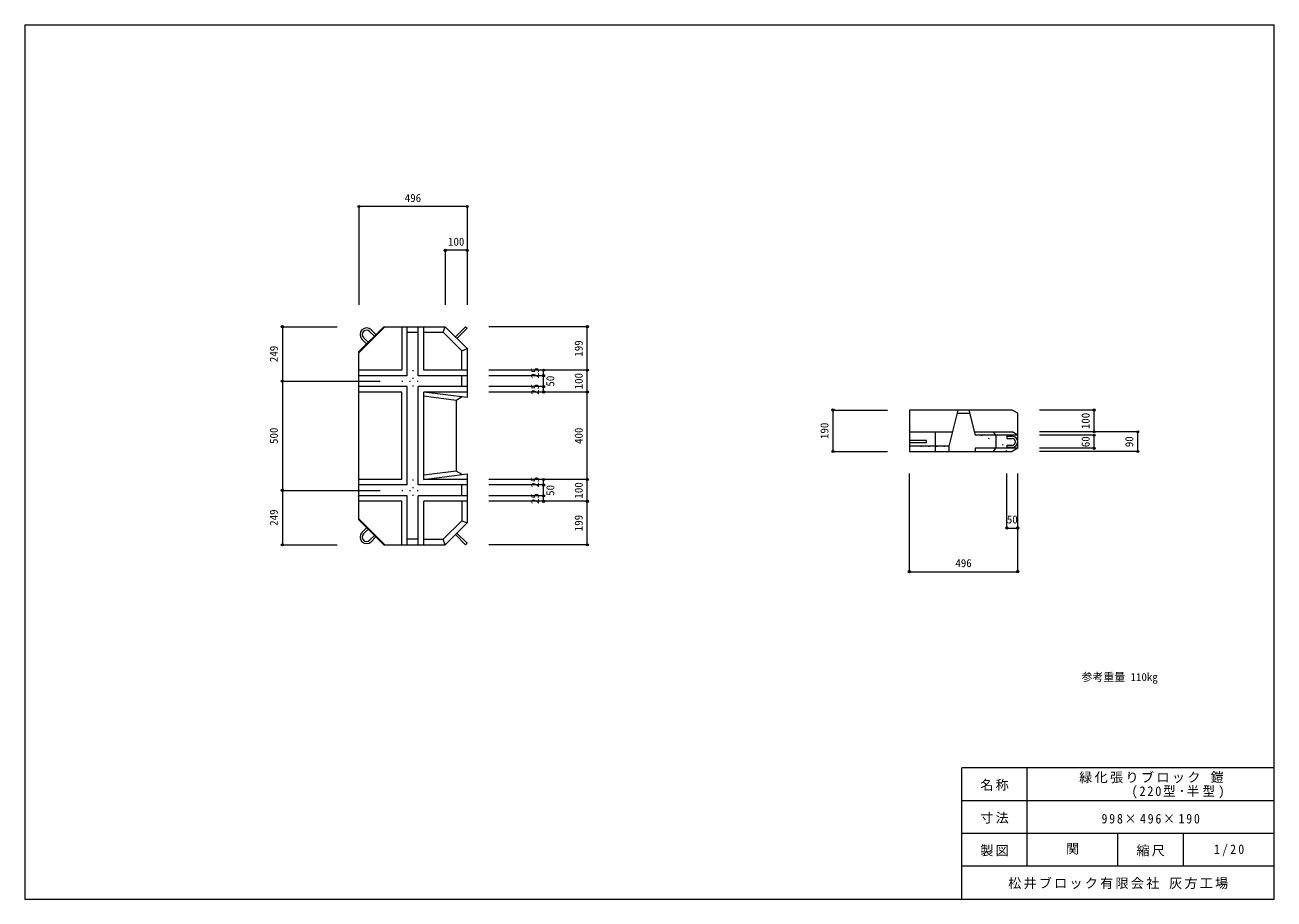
# Model space of a CAD drawing. Units: millimetres, scale not verified, with parts at other scales. Extents: x 110 to 5830, y 100 to 4100.
import ezdxf
from ezdxf.enums import TextEntityAlignment as Align

# ---------------------------------------------------------------- set-up
doc = ezdxf.new("R2010")
doc.units = ezdxf.units.MM
doc.header["$LTSCALE"] = 20
doc.header["$PDMODE"] = 32
doc.header["$PDSIZE"] = 10
doc.linetypes.add('DOTTED', pattern=[1.75, 0.25, -1.5])
for name, color, linetype, lineweight in [('_0-0_', 7, 'Continuous', 18), ('_0-1_', 7, 'Continuous', 18), ('_0-2_', 4, 'Continuous', 9)]:
    doc.layers.add(name, color=color, linetype=linetype, lineweight=lineweight)
doc.styles.add('ＭＳ ゴシック', font='')
doc.styles.get('ＭＳ ゴシック').set_extended_font_data('MS Gothic')

msp = doc.modelspace()

# ---------------------------------------------------------------- linework, layer by layer
at = {"layer": '_0-0_'}
for p, q in [((110, 4100), (110, 100)), ((110, 4100), (5830, 4100)), ((5830, 100), (5830, 4100)), ((5830, 700), (4400, 700)), ((4400, 100), (4400, 700)), ((4700, 250), (4700, 700)), ((5830, 550), (4400, 550)), ((5830, 400), (4400, 400)), ((5115, 250), (5115, 400)), ((5415, 250), (5415, 400)), ((5830, 250), (4400, 250)), ((110, 100), (5830, 100))]:
    msp.add_line(p, q, dxfattribs=at)
at = {"layer": '_0-1_'}
for p, q in [((1638.9, 2600.09), (1757.9, 2719.09)), ((1638.9, 2605.09), (1752.9, 2719.09)), ((1710.04, 2676.23), (1688.4, 2697.88)), ((1695.47, 2704.95), (1717.11, 2683.3)), ((1752.9, 2719.09), (2034.9, 2719.09)), ((1835.9, 2719.09), (1835.9, 2520.09)), ((1860.9, 2495.09), (1860.9, 2719.09)), ((1860.9, 2694.09), (1910.9, 2694.09)), ((1910.9, 2495.09), (1910.9, 2719.09)), ((1935.9, 2520.09), (1935.9, 2719.09)), ((1935.9, 2694.09), (2024.54, 2694.09)), ((2024.54, 2694.09), (2034.9, 2719.09)), ((2024.54, 2694.09), (2109.9, 2608.73)), ((2034.9, 2719.09), (2134.9, 2619.09)), ((2081.36, 2672.62), (2127.83, 2719.09)), ((2088.43, 2665.55), (2134.9, 2712.02)), ((2127.83, 2719.09), (2134.9, 2712.02)), ((1653.04, 2662.52), (1674.69, 2640.88)), ((1681.76, 2647.95), (1660.11, 2669.59)), ((1638.9, 1835.09), (1638.9, 2605.09)), ((2109.9, 2608.73), (2134.9, 2619.09)), ((2109.9, 2520.09), (2109.9, 2608.73)), ((2134.9, 2619.09), (2134.9, 2395.09)), ((1835.9, 2520.09), (1638.9, 2520.09)), ((2134.9, 2520.09), (1935.9, 2520.09)), ((1860.9, 2495.09), (1638.9, 2495.09)), ((2134.9, 2495.09), (1910.9, 2495.09)), ((2109.9, 2445.09), (2109.9, 2495.09)), ((1860.9, 2445.09), (1638.9, 2445.09)), ((1835.9, 2420.09), (1638.9, 2420.09)), ((1835.9, 2020.09), (1835.9, 2420.09)), ((1860.9, 1995.09), (1860.9, 2445.09)), ((2134.9, 2445.09), (1910.9, 2445.09)), ((1910.9, 1995.09), (1910.9, 2445.09)), ((2134.9, 2420.09), (1935.9, 2420.09)), ((1935.9, 2020.09), (1935.9, 2420.09)), ((2134.9, 2395.09), (1935.9, 2420.09)), ((2134.9, 2445.09), (2134.9, 2395.09)), ((2084.9, 2381.83), (1935.9, 2400.55)), ((2112.69, 2397.88), (2084.9, 2381.83)), ((2084.9, 2381.83), (2084.9, 2058.34)), ((4160.35, 2337.8), (4160.35, 2147.8)), ((4631.35, 2337.8), (4160.35, 2337.8)), ((4382.35, 2337.8), (4341.07, 2172.67)), ((4378.6, 2322.8), (4436.1, 2322.8)), ((4432.35, 2337.8), (4461.1, 2222.8)), ((4656.35, 2322.8), (4631.35, 2337.8)), ((4656.35, 2162.8), (4656.35, 2322.8)), ((4160.35, 2237.8), (4357.35, 2237.8)), ((4279.35, 2147.8), (4279.35, 2237.8)), ((4457.35, 2237.8), (4631.35, 2237.8)), ((4556.35, 2222.8), (4546, 2237.8)), ((4656.35, 2222.8), (4631.35, 2237.8)), ((4238.57, 2197.8), (4160.35, 2197.8)), ((4238.57, 2187.8), (4160.35, 2187.8)), ((4238.57, 2187.8), (4238.57, 2197.8)), ((4656.35, 2222.8), (4461.1, 2222.8)), ((4556.35, 2222.8), (4556.35, 2162.8)), ((4606.35, 2217.8), (4631.35, 2217.8)), ((4606.35, 2217.8), (4606.35, 2207.8)), ((4606.35, 2207.8), (4631.35, 2207.8)), ((4606.35, 2177.8), (4631.35, 2177.8)), ((4606.35, 2177.8), (4606.35, 2167.8)), ((4341.07, 2172.67), (4160.35, 2172.67)), ((4160.35, 2147.8), (4631.35, 2147.8)), ((4341.07, 2172.67), (4341.07, 2147.8)), ((4461.1, 2162.8), (4461.1, 2147.8)), ((4656.35, 2162.8), (4461.1, 2162.8)), ((4546, 2147.8), (4556.35, 2162.8)), ((4606.35, 2167.8), (4631.35, 2167.8)), ((4656.35, 2162.8), (4631.35, 2147.8)), ((1835.9, 2020.09), (1638.9, 2020.09)), ((2084.9, 2058.34), (1935.9, 2039.62)), ((1935.9, 2020.09), (2134.9, 2045.09)), ((2134.9, 2020.09), (1935.9, 2020.09)), ((2112.69, 2042.3), (2084.9, 2058.34)), ((2134.9, 2045.09), (2134.9, 1995.09)), ((2134.9, 2045.09), (2134.9, 1821.09)), ((1860.9, 1995.09), (1638.9, 1995.09)), ((1860.9, 1945.09), (1638.9, 1945.09)), ((1860.9, 1721.09), (1860.9, 1945.09)), ((2134.9, 1995.09), (1910.9, 1995.09)), ((2134.9, 1945.09), (1910.9, 1945.09)), ((1910.9, 1721.09), (1910.9, 1945.09)), ((2109.9, 1945.09), (2109.9, 1995.09)), ((1835.9, 1920.09), (1638.9, 1920.09)), ((1835.9, 1721.09), (1835.9, 1920.09)), ((2134.9, 1920.09), (1935.9, 1920.09)), ((1935.9, 1721.09), (1935.9, 1920.09)), ((2109.9, 1920.09), (2109.9, 1831.44)), ((1638.9, 1840.09), (1757.9, 1721.09)), ((1638.9, 1835.09), (1752.9, 1721.09)), ((2024.54, 1746.09), (2109.9, 1831.44)), ((2109.9, 1831.44), (2134.9, 1821.09)), ((1653.04, 1777.66), (1674.69, 1799.3)), ((1681.76, 1792.23), (1660.11, 1770.59)), ((2134.9, 1821.09), (2034.9, 1721.09)), ((2088.43, 1774.62), (2134.9, 1728.16)), ((1710.04, 1763.95), (1688.4, 1742.3)), ((1695.47, 1735.23), (1717.11, 1756.88)), ((1752.9, 1721.09), (2034.9, 1721.09)), ((1910.9, 1746.09), (1860.9, 1746.09)), ((1935.9, 1746.09), (2024.54, 1746.09)), ((2034.9, 1721.09), (2024.54, 1746.09)), ((2081.36, 1767.55), (2127.83, 1721.09)), ((2127.83, 1721.09), (2134.9, 1728.16))]:
    msp.add_line(p, q, dxfattribs=at)
at = {"layer": '_0-1_', "linetype": 'DOTTED'}
for p, q in [((1885.9, 2520.09), (1885.9, 2420.09)), ((1835.9, 2470.09), (1935.9, 2470.09)), ((4457.35, 2237.8), (4601.35, 2172.67)), ((4212.35, 2172.67), (4341.07, 2172.67)), ((4606.35, 2147.8), (4601.35, 2172.67)), ((1885.9, 2020.09), (1885.9, 1920.09)), ((1835.9, 1970.09), (1935.9, 1970.09))]:
    msp.add_line(p, q, dxfattribs=at)
at = {"layer": '_0-1_', "color": 4, "lineweight": 9}
msp.add_line((1638.9, 2064.72), (1638.9, 2165.09), dxfattribs=at)
at = {"layer": '_0-1_'}
for centre, radius, start, end in [((1674.25, 2683.73), 30, 45, 225), ((1674.25, 2683.73), 20, 45, 225), ((4631.35, 2192.8), 25, 270, 90), ((4631.35, 2192.8), 15, 270, 90), ((1674.25, 1756.44), 30, 135, 315), ((1674.25, 1756.44), 20, 135, 315)]:
    msp.add_arc(centre, radius, start, end, dxfattribs=at)
at = {"layer": '_0-2_'}
for p, q in [((2134.9, 3269.09), (1638.9, 3269.09)), ((1638.9, 3269.09), (1638.9, 2819.09)), ((2134.9, 3269.09), (2134.9, 2819.09)), ((2134.9, 3069.09), (2034.9, 3069.09)), ((2034.9, 3069.09), (2034.9, 2819.09)), ((1288.9, 2719.09), (1538.9, 2719.09)), ((1288.9, 2719.09), (1288.9, 1721.09)), ((2684.9, 2719.09), (2234.9, 2719.09)), ((2684.9, 1721.09), (2684.9, 2719.09)), ((2684.9, 2520.09), (2234.9, 2520.09)), ((2484.9, 2420.09), (2484.9, 2520.09)), ((1288.9, 2470.09), (1735.9, 2470.09)), ((2484.9, 2495.09), (2234.9, 2495.09)), ((2484.9, 2445.09), (2234.9, 2445.09)), ((2684.9, 2420.09), (2234.9, 2420.09)), ((3810.35, 2147.8), (3810.35, 2337.8)), ((3810.35, 2337.8), (4060.35, 2337.8)), ((5006.35, 2337.8), (4756.35, 2337.8)), ((5006.35, 2237.8), (5006.35, 2337.8)), ((5206.35, 2237.8), (4756.35, 2237.8)), ((5206.35, 2147.8), (5206.35, 2237.8)), ((5006.35, 2222.8), (4756.35, 2222.8)), ((5006.35, 2162.8), (5006.35, 2222.8)), ((3810.35, 2147.8), (4060.35, 2147.8)), ((5006.35, 2162.8), (4756.35, 2162.8)), ((5206.35, 2147.8), (4756.35, 2147.8)), ((2684.9, 2020.09), (2234.9, 2020.09)), ((2484.9, 1920.09), (2484.9, 2020.09)), ((4160.35, 1597.8), (4160.35, 2047.8)), ((4606.35, 1797.8), (4606.35, 2047.8)), ((4656.35, 1597.8), (4656.35, 2047.8)), ((1288.9, 1970.09), (1735.9, 1970.09)), ((2484.9, 1995.09), (2234.9, 1995.09)), ((2484.9, 1945.09), (2234.9, 1945.09)), ((2684.9, 1920.09), (2234.9, 1920.09)), ((4606.35, 1797.8), (4656.35, 1797.8)), ((1288.9, 1721.09), (1538.9, 1721.09)), ((2684.9, 1721.09), (2234.9, 1721.09)), ((4160.35, 1597.8), (4656.35, 1597.8))]:
    msp.add_line(p, q, dxfattribs=at)
for p in [(1638.9, 3269.09), (2134.9, 3269.09), (2034.9, 3069.09), (2134.9, 3069.09), (1288.9, 2719.09), (2684.9, 2719.09), (2484.9, 2520.09), (2684.9, 2520.09), (1288.9, 2470.09), (2484.9, 2495.09), (2484.9, 2445.09), (2484.9, 2420.09), (2684.9, 2420.09), (3810.35, 2337.8), (5006.35, 2337.8), (5006.35, 2237.8), (5206.35, 2237.8), (5006.35, 2222.8), (3810.35, 2147.8), (5006.35, 2162.8), (5206.35, 2147.8), (2484.9, 2020.09), (2684.9, 2020.09), (1288.9, 1970.09), (2484.9, 1995.09), (2484.9, 1945.09), (2484.9, 1920.09), (2684.9, 1920.09), (4606.35, 1797.8), (4656.35, 1797.8), (1288.9, 1721.09), (2684.9, 1721.09), (4160.35, 1597.8), (4656.35, 1597.8)]:
    msp.add_point(p, dxfattribs=at)

# ---------------------------------------------------------------- texts
at = {"layer": '_0-0_', "style": 'ＭＳ ゴシック'}
msp.add_text('関', height=43.99, dxfattribs=at).set_placement((4877.5, 295), align=Align.BOTTOM_LEFT)
at = {"layer": '_0-0_', "char_height": 43.99, "attachment_point": 7, "style": 'ＭＳ ゴシック'}
for s, insert in [('\\T1.17;名称', (4485, 595)), ('\\T1.18;緑化張りブロック\\~鎧', (4937.5, 630)), ('\\T1.27;\\W0.95;(220型･半型)', (5177.5, 560)), ('\\T1.17;寸法', (4485, 445)), ('\\T1.31;\\W0.9;998×496×190', (5040, 445)), ('\\T1.17;製図', (4485, 295)), ('\\T1.17;縮尺', (5200, 295)), ('\\T1.38;\\W0.9;1/20', (5555, 295)), ('\\T1.17;松井ブロック有限会社\\~灰方工場', (4612.5, 145))]:
    msp.add_mtext(s, dxfattribs=dict(at, insert=insert))
at = {"layer": '_0-2_', "style": 'ＭＳ ゴシック'}
for s, p in [('496', (1849.4, 3279.09)), ('100', (2047.4, 3079.09)), ('50', (4606.35, 1807.8)), ('496', (4370.85, 1607.8)), ('参考重量 110㎏', (4948.14, 1086.36))]:
    msp.add_text(s, height=36.66, dxfattribs=at).set_placement(p, align=Align.BOTTOM_LEFT)
for s, p in [('199', (2674.9, 2582.09)), ('249', (1278.9, 2557.09)), ('25', (2474.9, 2482.59)), ('50', (2544.9, 2445.09)), ('100', (2674.9, 2432.59)), ('25', (2474.9, 2407.59)), ('100', (4996.35, 2250.3)), ('500', (1278.9, 2182.59)), ('400', (2674.9, 2182.59)), ('190', (3800.35, 2205.3)), ('60', (4996.35, 2167.8)), ('90', (5196.35, 2167.8)), ('25', (2474.9, 1982.59)), ('100', (2674.9, 1932.59)), ('25', (2474.9, 1907.59)), ('50', (2544.9, 1945.09)), ('249', (1278.9, 1808.09)), ('199', (2674.9, 1783.09))]:
    msp.add_text(s, height=36.66, rotation=90, dxfattribs=at).set_placement(p, align=Align.BOTTOM_LEFT)

doc.saveas('drawing.dxf')
